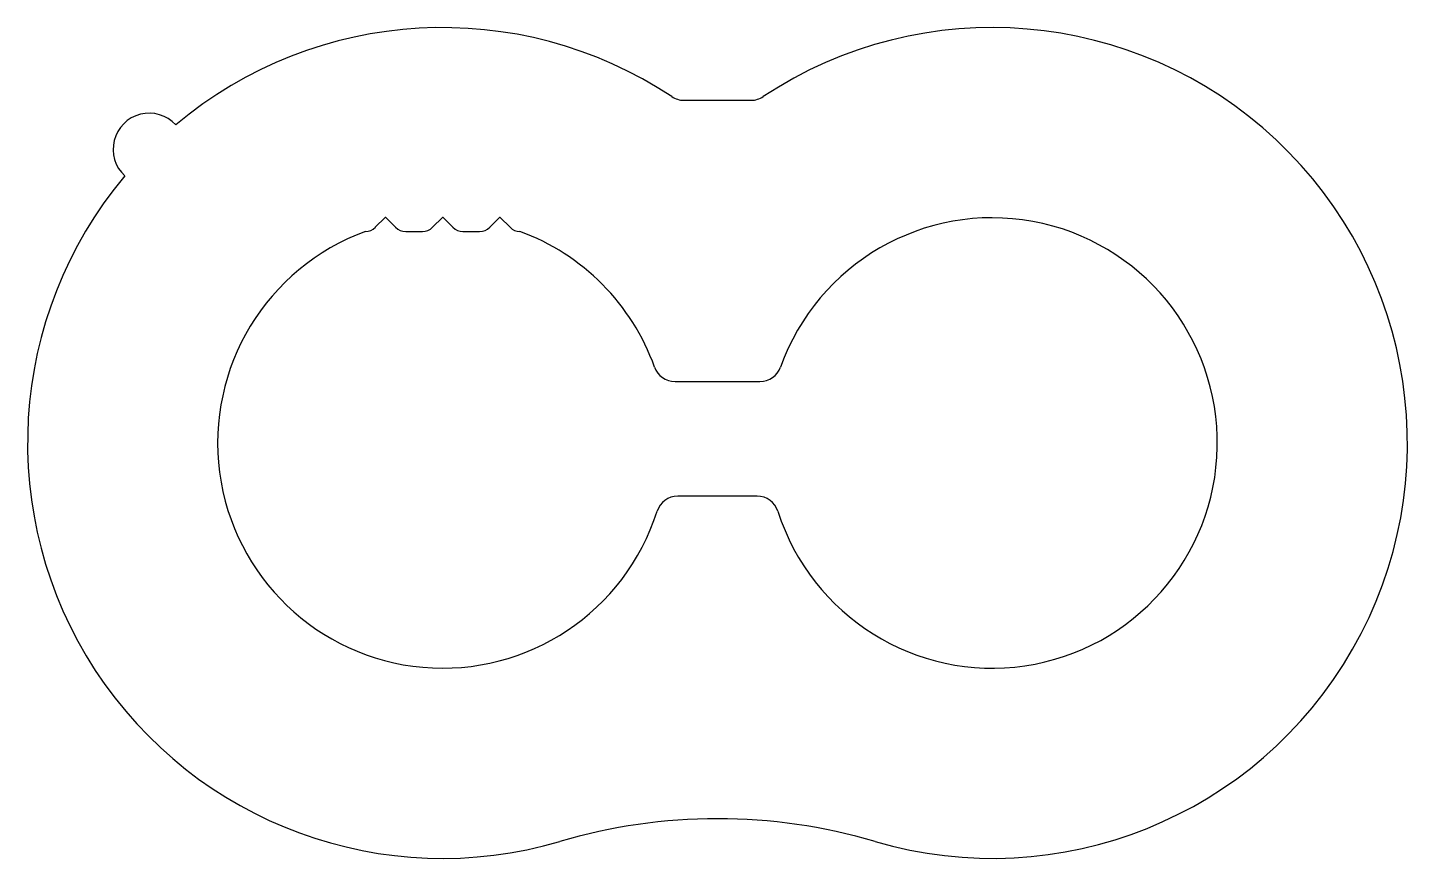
# Model space of a CAD drawing. Extents: x -10.2 to 13.9, y 9.3 to 23.8.
import ezdxf

# ---------------------------------------------------------------- set-up
doc = ezdxf.new("R2010")
doc.units = 0
doc.layers.get('0').update_dxf_attribs({"linetype": 'CONTINUOUS'})

msp = doc.modelspace()

# ---------------------------------------------------------------- linework, layer by layer
for p, q in [((1.31, 22.563), (2.486, 22.563)), ((-4.079, 20.345), (-3.907, 20.516)), ((-3.896, 20.516), (-3.725, 20.345)), ((-3.079, 20.345), (-2.908, 20.516)), ((-2.896, 20.516), (-2.725, 20.345)), ((-2.079, 20.345), (-1.908, 20.516)), ((-1.896, 20.516), (-1.725, 20.345)), ((-3.548, 20.272), (-3.255, 20.272)), ((-2.548, 20.272), (-2.256, 20.272)), ((1.156, 17.653), (2.64, 17.653)), ((2.591, 15.653), (1.205, 15.653))]:
    msp.add_line(p, q)
for centre, radius, start, end in [((-2.902, 16.581), 7.25, 56.4945, 130.0196), ((6.698, 16.581), 7.25, 253.5894, 123.5055), ((1.31, 22.943), 0.38, 236.4945, 270), ((2.486, 22.943), 0.38, 270, 303.5055), ((-8.028, 21.707), 0.63, 42.5098, 227.4902), ((-2.902, 16.581), 7.25, 139.9803, 286.4107), ((-3.902, 20.511), 0.008, 45, 135), ((-2.902, 20.511), 0.008, 45, 135), ((-1.902, 20.511), 0.008, 45, 135), ((6.698, 16.581), 3.93, 197.6647, 160.3104), ((-2.902, 16.581), 3.93, 110.0687, 342.3353), ((-4.255, 20.522), 0.25, 271.1218, 315), ((-3.548, 20.522), 0.25, 225, 270), ((-3.255, 20.522), 0.25, 270, 315), ((-2.548, 20.522), 0.25, 225, 270), ((-2.256, 20.522), 0.25, 270, 315), ((-1.548, 20.522), 0.25, 225, 268.8782), ((-2.902, 16.581), 3.93, 19.6896, 69.9313), ((1.156, 18.033), 0.38, 199.6896, 270), ((2.64, 18.033), 0.38, 270, 340.3104), ((1.205, 15.273), 0.38, 90, 162.3353), ((2.591, 15.273), 0.38, 17.6647, 90), ((1.898, 0.283), 9.74, 73.5894, 106.4106)]:
    msp.add_arc(centre, radius, start, end)

doc.saveas('drawing.dxf')
